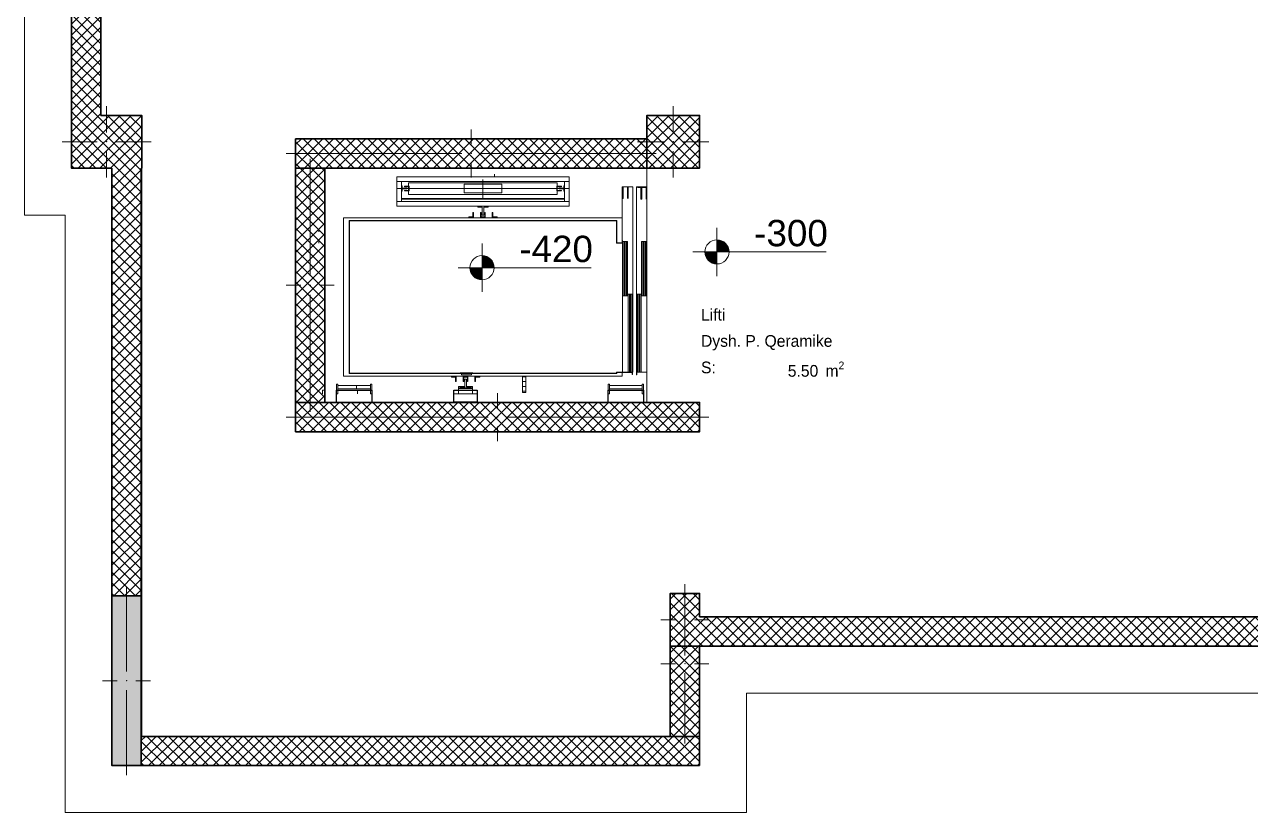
# Model space of a CAD drawing. Header units: millimetres. Extents: x -1659045 to -1497887, y -2983280 to -2858614.
# Drawn here: x -1592365 to -1581897, y -2928010 to -2921284 of the extents above; entities that cross this region are included whole.
import ezdxf
from ezdxf.enums import TextEntityAlignment as Align

# ---------------------------------------------------------------- set-up
doc = ezdxf.new("R2010")
doc.units = ezdxf.units.MM
doc.header["$MEASUREMENT"] = 0
for name, color, linetype, lineweight, true_color in [('0_Pen_No__61', 7, 'Continuous', 20, 0x6a6a6a), ('2D Drafting - General_Pen_No__161', 7, 'Continuous', 13, 0x6a6a6a), ('A - Kuotat_Pen_No__176', 7, 'Continuous', 15, 0x93a0c6), ('A - Zone_Pen_No__102', 7, 'Continuous', 13, 0xcccccc), ('Drawing & Figure_Pen_No__162', 7, 'Continuous', 25, 0xaaaaaa), ('Structural - Bearing_Pen_No__82', 7, 'Continuous', 20, 0xaaaaaa)]:
    doc.layers.add(name, color=color, linetype=linetype, lineweight=lineweight, true_color=true_color)
for name, color, linetype in [('A - Kuotat', 7, 'Continuous'), ('A - Muret', 7, 'Continuous'), ('A - Shtyllat', 7, 'Continuous'), ('A - Zone', 7, 'Continuous'), ('Structural - Bearing', 7, 'Continuous')]:
    doc.layers.add(name, color=color, linetype=linetype)
for name, color, linetype, lineweight in [('A - LIFTAT_Pen_No__101', 252, 'Continuous', 13), ('A - Muret_Pen_No__101', 252, 'Continuous', 13), ('A - Muret_Pen_No__22', 8, 'Continuous', 35), ('A - Shtyllat_Pen_No__101', 252, 'Continuous', 13), ('A - Shtyllat_Pen_No__22', 8, 'Continuous', 35), ('ARCHICAD Zone Stamps_Pen_No__101', 252, 'Continuous', 13)]:
    doc.layers.add(name, color=color, linetype=linetype, lineweight=lineweight)
doc.styles.add('GENERATED_STYLE_1', font='arial.ttf')
doc.styles.add('GENERATED_STYLE_2', font='GOTHIC.TTF')
pattern_1 = [(45, (-3432101.99, -2046631.03), (-45.961939, 45.961939), []), (135, (-3432101.99, -2046631.03), (45.961939, 45.961939), [])]

# ---------------------------------------------------------------- blocks, each defined once
blk = doc.blocks.new('Lifti_Dysh. P. Qeramike_4', base_point=(-1584958, -2924430))
at = {"layer": 'ARCHICAD Zone Stamps_Pen_No__101', "color": 252, "lineweight": 13, "insert": (-1585848, -2924161), "char_height": 100, "attachment_point": 1, "style": 'GENERATED_STYLE_2'}
blk.add_mtext('\\A1;{\\pql;\\pt0,5050;\\fCentury Gothic|b0|i0|c0|p34;5.50\\fCentury Gothic|b0|i0|c0|p34;\\A1{\\H.66x;\\S^  ;}\\fCentury Gothic|b0|i0|c0|p34; m\\fCentury Gothic|b0|i0|c0|p34;\\A1{\\H.66x;\\S2^  ;}}', dxfattribs=at)
at = {"layer": 'ARCHICAD Zone Stamps_Pen_No__101', "color": 252, "lineweight": 13, "style": 'GENERATED_STYLE_2'}
for tag, p in [('DUMMY_849', (-1585353, -2923675)), ('ROOM_NAME', (-1586589, -2923711)), ('DUMMY_850', (-1585353, -2923899)), ('ROOM_NUMBER', (-1586589, -2923935)), ('measuredAreaCode', (-1586589, -2924161))]:
    blk.add_attdef(tag, text='', height=100, dxfattribs=at).set_placement(p, align=Align.TOP_LEFT)
blk = doc.blocks.new('Slab_1', base_point=(-1591965, -2922510))
at = {"layer": 'Structural - Bearing_Pen_No__82', "color": 253, "linetype": 'Continuous', "lineweight": 20, "true_color": 0xaaaaaa, "flags": 128}
blk.add_lwpolyline([(-1591965, -2922510), (-1591619, -2922510), (-1591619, -2924710), (-1591619, -2927610), (-1586601, -2927610), (-1586601, -2926590), (-1572551, -2926590), (-1572551, -2927610), (-1572301, -2927610), (-1572301, -2896660), (-1572301, -2893681), (-1572301, -2890731), (-1579502, -2890731), (-1579502, -2891481), (-1581452, -2891481), (-1581452, -2893431), (-1591965, -2893431)], close=True, dxfattribs=at)
blk = doc.blocks.new('Slab_2', base_point=(-1592365, -2893031))
at = {"layer": 'Structural - Bearing_Pen_No__82', "color": 253, "linetype": 'Continuous', "lineweight": 20, "true_color": 0xaaaaaa, "flags": 128}
blk.add_lwpolyline([(-1592365, -2893031), (-1592365, -2922260), (-1592365, -2922910), (-1592019, -2922910), (-1592019, -2928010), (-1586201, -2928010), (-1586201, -2926990), (-1572951, -2926990), (-1572951, -2928010), (-1572201, -2928010), (-1572201, -2896660), (-1572201, -2893681), (-1572201, -2890331), (-1579902, -2890331), (-1579902, -2891081), (-1581852, -2891081), (-1581852, -2893031)], close=True, dxfattribs=at)
blk = doc.blocks.new('Wall_8', base_point=(-1578901, -2926590))
at = {"layer": 'A - Muret_Pen_No__101', "linetype": 'Continuous', "lineweight": 13}
h = blk.add_hatch(dxfattribs=at)
h.set_pattern_fill('Concrete_Block', color=252, style=0, pattern_type=2)
h.set_pattern_definition(pattern_1)
h.paths.add_polyline_path([(-1578901, -2926340), (-1586601, -2926340), (-1586601, -2926590), (-1578901, -2926590)])
at = {"layer": 'A - Muret_Pen_No__22', "color": 8, "linetype": 'Continuous', "lineweight": 35, "flags": 128}
for points in [[(-1578901, -2926340), (-1586601, -2926340)], [(-1586601, -2926590), (-1578901, -2926590)]]:
    blk.add_lwpolyline(points, dxfattribs=at)
blk = doc.blocks.new('Wall_9', base_point=(-1591965, -2922060))
at = {"layer": 'A - Muret_Pen_No__101', "linetype": 'Continuous', "lineweight": 13}
h = blk.add_hatch(dxfattribs=at)
h.set_pattern_fill('Concrete_Block', color=252, style=0, pattern_type=2)
h.set_pattern_definition(pattern_1)
h.paths.add_polyline_path([(-1591715, -2922060), (-1591715, -2916556), (-1591965, -2916556), (-1591965, -2922060)])
at = {"layer": 'A - Muret_Pen_No__22', "color": 8, "linetype": 'Continuous', "lineweight": 35, "flags": 128}
for points in [[(-1591965, -2916556), (-1591965, -2922060)], [(-1591715, -2922060), (-1591715, -2916556)]]:
    blk.add_lwpolyline(points, dxfattribs=at)
blk = doc.blocks.new('Wall_15', base_point=(-1591619, -2926160))
at = {"layer": 'A - Muret_Pen_No__101', "linetype": 'Continuous', "lineweight": 13}
h = blk.add_hatch(dxfattribs=at)
h.set_pattern_fill('Concrete_Block', color=252, style=0, pattern_type=2)
h.set_pattern_definition(pattern_1)
h.paths.add_polyline_path([(-1591369, -2926160), (-1591369, -2922510), (-1591619, -2922510), (-1591619, -2926160)])
at = {"layer": 'A - Muret_Pen_No__22', "color": 8, "linetype": 'Continuous', "lineweight": 35, "flags": 128}
for points in [[(-1591619, -2922510), (-1591619, -2926160)], [(-1591369, -2926160), (-1591369, -2922510)], [(-1591619, -2926160), (-1591369, -2926160)]]:
    blk.add_lwpolyline(points, dxfattribs=at)
blk = doc.blocks.new('Wall_21', base_point=(-1591369, -2927610))
at = {"layer": 'A - Muret_Pen_No__101', "linetype": 'Continuous', "lineweight": 13}
h = blk.add_hatch(dxfattribs=at)
h.set_pattern_fill('Concrete_Block', color=252, style=0, pattern_type=2)
h.set_pattern_definition(pattern_1)
h.paths.add_polyline_path([(-1591369, -2927610), (-1586601, -2927610), (-1586601, -2927360), (-1591369, -2927360)])
at = {"layer": 'A - Muret_Pen_No__22', "color": 8, "linetype": 'Continuous', "lineweight": 35, "flags": 128}
for points in [[(-1586601, -2927360), (-1591369, -2927360)], [(-1591369, -2927360), (-1591369, -2927610)], [(-1586601, -2927610), (-1586601, -2927360)], [(-1591369, -2927610), (-1586601, -2927610)]]:
    blk.add_lwpolyline(points, dxfattribs=at)
blk = doc.blocks.new('Wall_22', base_point=(-1586601, -2927360))
at = {"layer": 'A - Muret_Pen_No__101', "linetype": 'Continuous', "lineweight": 13}
h = blk.add_hatch(dxfattribs=at)
h.set_pattern_fill('Concrete_Block', color=252, style=0, pattern_type=2)
h.set_pattern_definition(pattern_1)
h.paths.add_polyline_path([(-1586601, -2927360), (-1586601, -2927340), (-1586851, -2927340), (-1586851, -2927360)])
at = {"layer": 'A - Muret_Pen_No__22', "color": 8, "linetype": 'Continuous', "lineweight": 35, "flags": 128}
for points in [[(-1586851, -2927340), (-1586851, -2927360)], [(-1586601, -2927360), (-1586601, -2927340)], [(-1586851, -2927360), (-1586601, -2927360)]]:
    blk.add_lwpolyline(points, dxfattribs=at)
blk = doc.blocks.new('Column_7', base_point=(-1586826, -2922285))
at = {"layer": 'A - Shtyllat_Pen_No__101', "linetype": 'Continuous', "lineweight": 13}
h = blk.add_hatch(dxfattribs=at)
h.set_pattern_fill('Concrete_Block', color=252, style=0, pattern_type=2)
h.set_pattern_definition(pattern_1)
h.paths.add_polyline_path([(-1587051, -2922510), (-1586601, -2922510), (-1586601, -2922060), (-1587051, -2922060)])
at = {"layer": 'A - Shtyllat_Pen_No__101', "color": 252, "linetype": 'Continuous', "lineweight": 13}
for p, q in [((-1586826, -2922205), (-1586826, -2921980)), ((-1586906, -2922285), (-1587131, -2922285)), ((-1586746, -2922285), (-1586521, -2922285)), ((-1586826, -2922365), (-1586826, -2922590))]:
    blk.add_line(p, q, dxfattribs=at)
blk.add_point((-1586826, -2922285), dxfattribs=at)
at = {"layer": 'A - Shtyllat_Pen_No__22', "color": 8, "linetype": 'Continuous', "lineweight": 35, "flags": 128}
blk.add_lwpolyline([(-1587051, -2922510), (-1586601, -2922510), (-1586601, -2922060), (-1587051, -2922060)], close=True, dxfattribs=at)
blk = doc.blocks.new('Column_16', base_point=(-1589926, -2923510))
at = {"layer": 'A - Shtyllat_Pen_No__101', "linetype": 'Continuous', "lineweight": 13}
h = blk.add_hatch(dxfattribs=at)
h.set_pattern_fill('Concrete_Block', color=252, style=0, pattern_type=2)
h.set_pattern_definition(pattern_1)
h.paths.add_polyline_path([(-1590051, -2922510), (-1590051, -2924510), (-1589801, -2924510), (-1589801, -2922510)])
at = {"layer": 'A - Shtyllat_Pen_No__101', "color": 252, "linetype": 'Continuous', "lineweight": 13}
for p, q in [((-1589926, -2923430), (-1589926, -2922430)), ((-1590006, -2923510), (-1590131, -2923510)), ((-1589846, -2923510), (-1589721, -2923510)), ((-1589926, -2923590), (-1589926, -2924590))]:
    blk.add_line(p, q, dxfattribs=at)
blk.add_point((-1589926, -2923510), dxfattribs=at)
at = {"layer": 'A - Shtyllat_Pen_No__22', "color": 8, "linetype": 'Continuous', "lineweight": 35, "flags": 128}
blk.add_lwpolyline([(-1590051, -2922510), (-1590051, -2924510), (-1589801, -2924510), (-1589801, -2922510)], close=True, dxfattribs=at)
blk = doc.blocks.new('Column_18', base_point=(-1588551, -2922385))
at = {"layer": 'A - Shtyllat_Pen_No__101', "linetype": 'Continuous', "lineweight": 13}
h = blk.add_hatch(dxfattribs=at)
h.set_pattern_fill('Concrete_Block', color=252, style=0, pattern_type=2)
h.set_pattern_definition(pattern_1)
h.paths.add_polyline_path([(-1590051, -2922510), (-1587051, -2922510), (-1587051, -2922260), (-1590051, -2922260)])
at = {"layer": 'A - Shtyllat_Pen_No__101', "color": 252, "linetype": 'Continuous', "lineweight": 13}
for p, q in [((-1588551, -2922305), (-1588551, -2922180)), ((-1588631, -2922385), (-1590131, -2922385)), ((-1588471, -2922385), (-1586971, -2922385)), ((-1588551, -2922465), (-1588551, -2922590))]:
    blk.add_line(p, q, dxfattribs=at)
blk.add_point((-1588551, -2922385), dxfattribs=at)
at = {"layer": 'A - Shtyllat_Pen_No__22', "color": 8, "linetype": 'Continuous', "lineweight": 35, "flags": 128}
blk.add_lwpolyline([(-1590051, -2922510), (-1587051, -2922510), (-1587051, -2922260), (-1590051, -2922260)], close=True, dxfattribs=at)
blk = doc.blocks.new('Column_19', base_point=(-1588326, -2924635))
at = {"layer": 'A - Shtyllat_Pen_No__101', "linetype": 'Continuous', "lineweight": 13}
h = blk.add_hatch(dxfattribs=at)
h.set_pattern_fill('Concrete_Block', color=252, style=0, pattern_type=2)
h.set_pattern_definition(pattern_1)
h.paths.add_polyline_path([(-1590051, -2924760), (-1586601, -2924760), (-1586601, -2924510), (-1590051, -2924510)])
at = {"layer": 'A - Shtyllat_Pen_No__101', "color": 252, "linetype": 'Continuous', "lineweight": 13}
for p, q in [((-1588326, -2924555), (-1588326, -2924430)), ((-1588406, -2924635), (-1590131, -2924635)), ((-1588326, -2924715), (-1588326, -2924840)), ((-1588246, -2924635), (-1586521, -2924635))]:
    blk.add_line(p, q, dxfattribs=at)
blk.add_point((-1588326, -2924635), dxfattribs=at)
at = {"layer": 'A - Shtyllat_Pen_No__22', "color": 8, "linetype": 'Continuous', "lineweight": 35, "flags": 128}
blk.add_lwpolyline([(-1590051, -2924760), (-1586601, -2924760), (-1586601, -2924510), (-1590051, -2924510)], close=True, dxfattribs=at)
blk = doc.blocks.new('Column_27', base_point=(-1591665, -2922285))
at = {"layer": 'A - Shtyllat_Pen_No__101', "linetype": 'Continuous', "lineweight": 13}
h = blk.add_hatch(dxfattribs=at)
h.set_pattern_fill('Concrete_Block', color=252, style=0, pattern_type=2)
h.set_pattern_definition(pattern_1)
h.paths.add_polyline_path([(-1591965, -2922060), (-1591965, -2922510), (-1591619, -2922510), (-1591369, -2922510), (-1591365, -2922510), (-1591365, -2922060), (-1591715, -2922060)])
at = {"layer": 'A - Shtyllat_Pen_No__101', "color": 252, "linetype": 'Continuous', "lineweight": 13}
for p, q in [((-1591665, -2922205), (-1591665, -2921980)), ((-1591745, -2922285), (-1592045, -2922285)), ((-1591585, -2922285), (-1591285, -2922285)), ((-1591665, -2922365), (-1591665, -2922590))]:
    blk.add_line(p, q, dxfattribs=at)
blk.add_point((-1591665, -2922285), dxfattribs=at)
at = {"layer": 'A - Shtyllat_Pen_No__22', "color": 8, "linetype": 'Continuous', "lineweight": 35, "flags": 128}
for points in [[(-1591965, -2922060), (-1591965, -2922510), (-1591619, -2922510)], [(-1591369, -2922510), (-1591365, -2922510), (-1591365, -2922060), (-1591715, -2922060)]]:
    blk.add_lwpolyline(points, dxfattribs=at)
blk = doc.blocks.new('Column_31', base_point=(-1591494, -2926885))
at = {"layer": 'A - Shtyllat_Pen_No__101', "linetype": 'Continuous', "lineweight": 0, "true_color": 0xa5a5a5}
blk.add_hatch(color=253, dxfattribs=at).paths.add_polyline_path([(-1591369, -2926160), (-1591619, -2926160), (-1591619, -2927610), (-1591369, -2927610), (-1591369, -2927360)])
at = {"layer": 'A - Shtyllat_Pen_No__101', "color": 252, "linetype": 'Continuous', "lineweight": 13}
for p, q in [((-1591494, -2926805), (-1591494, -2926080)), ((-1591574, -2926885), (-1591699, -2926885)), ((-1591414, -2926885), (-1591289, -2926885)), ((-1591494, -2926965), (-1591494, -2927690))]:
    blk.add_line(p, q, dxfattribs=at)
blk.add_point((-1591494, -2926885), dxfattribs=at)
at = {"layer": 'A - Shtyllat_Pen_No__22', "color": 8, "linetype": 'Continuous', "lineweight": 35, "flags": 128}
for points in [[(-1591619, -2926160), (-1591619, -2927610), (-1591369, -2927610)], [(-1591369, -2927360), (-1591369, -2926160)]]:
    blk.add_lwpolyline(points, dxfattribs=at)
blk = doc.blocks.new('Level Dimension_5', base_point=(-1586453, -2923225))
at = {"layer": 'A - Kuotat_Pen_No__176', "linetype": 'Continuous', "lineweight": 15, "true_color": 0x93a0c6}
for points in [[(-1586453, -2923225), (-1586350, -2923225), (-1586358, -2923186), (-1586380, -2923153), (-1586414, -2923130), (-1586453, -2923123)], [(-1586453, -2923225), (-1586556, -2923225), (-1586548, -2923265), (-1586525, -2923298), (-1586492, -2923320), (-1586453, -2923328)]]:
    blk.add_hatch(color=253, dxfattribs=at).paths.add_polyline_path(points)
at = {"layer": 'A - Kuotat_Pen_No__176', "color": 253, "linetype": 'Continuous', "lineweight": 15, "true_color": 0x93a0c6}
for p, q in [((-1586453, -2923431), (-1586453, -2923020)), ((-1586658, -2923225), (-1585520, -2923225))]:
    blk.add_line(p, q, dxfattribs=at)
blk.add_circle((-1586453, -2923225), 103, dxfattribs=at)
at = {"layer": 'A - Kuotat_Pen_No__176', "color": 253, "lineweight": 15, "true_color": 0x93a0c6, "insert": (-1586135, -2923180), "char_height": 225, "attachment_point": 7, "style": 'GENERATED_STYLE_1'}
blk.add_mtext('\\A1;{\\pql;\\fArial|b0|i0|c0|p34;-300}', dxfattribs=at)
blk = doc.blocks.new('Level Dimension_6', base_point=(-1588459, -2923360))
at = {"layer": 'A - Kuotat_Pen_No__176', "linetype": 'Continuous', "lineweight": 15, "true_color": 0x93a0c6}
for points in [[(-1588459, -2923360), (-1588356, -2923360), (-1588364, -2923320), (-1588386, -2923287), (-1588420, -2923265), (-1588459, -2923257)], [(-1588459, -2923360), (-1588562, -2923360), (-1588554, -2923399), (-1588532, -2923432), (-1588498, -2923455), (-1588459, -2923462)]]:
    blk.add_hatch(color=253, dxfattribs=at).paths.add_polyline_path(points)
at = {"layer": 'A - Kuotat_Pen_No__176', "color": 253, "linetype": 'Continuous', "lineweight": 15, "true_color": 0x93a0c6}
for p, q in [((-1588459, -2923565), (-1588459, -2923154)), ((-1588664, -2923360), (-1587526, -2923360))]:
    blk.add_line(p, q, dxfattribs=at)
blk.add_circle((-1588459, -2923360), 103, dxfattribs=at)
at = {"layer": 'A - Kuotat_Pen_No__176', "color": 253, "lineweight": 15, "true_color": 0x93a0c6, "insert": (-1588141, -2923315), "char_height": 225, "attachment_point": 7, "style": 'GENERATED_STYLE_1'}
blk.add_mtext('\\A1;{\\pql;\\fArial|b0|i0|c0|p34;-420}', dxfattribs=at)
blk = doc.blocks.new('Column_33', base_point=(-1586726, -2926365))
at = {"layer": 'A - Shtyllat_Pen_No__101', "linetype": 'Continuous', "lineweight": 13}
h = blk.add_hatch(dxfattribs=at)
h.set_pattern_fill('Concrete_Block', color=252, style=0, pattern_type=2)
h.set_pattern_definition(pattern_1)
h.paths.add_polyline_path([(-1586851, -2926590), (-1586601, -2926590), (-1586601, -2926340), (-1586601, -2926140), (-1586851, -2926140)])
at = {"layer": 'A - Shtyllat_Pen_No__101', "color": 252, "linetype": 'Continuous', "lineweight": 13}
for p, q in [((-1586726, -2926285), (-1586726, -2926060)), ((-1586806, -2926365), (-1586931, -2926365)), ((-1586646, -2926365), (-1586521, -2926365)), ((-1586726, -2926445), (-1586726, -2926670))]:
    blk.add_line(p, q, dxfattribs=at)
blk.add_point((-1586726, -2926365), dxfattribs=at)
at = {"layer": 'A - Shtyllat_Pen_No__22', "color": 8, "linetype": 'Continuous', "lineweight": 35, "flags": 128}
blk.add_lwpolyline([(-1586601, -2926340), (-1586601, -2926140), (-1586851, -2926140), (-1586851, -2926590), (-1586601, -2926590)], dxfattribs=at)
blk = doc.blocks.new('Column_34', base_point=(-1586726, -2926740))
at = {"layer": 'A - Shtyllat_Pen_No__101', "linetype": 'Continuous', "lineweight": 13}
h = blk.add_hatch(dxfattribs=at)
h.set_pattern_fill('Concrete_Block', color=252, style=0, pattern_type=2)
h.set_pattern_definition(pattern_1)
h.paths.add_polyline_path([(-1586601, -2926140), (-1586851, -2926140), (-1586851, -2927340), (-1586601, -2927340), (-1586601, -2926590), (-1586601, -2926340)])
at = {"layer": 'A - Shtyllat_Pen_No__101', "color": 252, "linetype": 'Continuous', "lineweight": 13}
for p, q in [((-1586726, -2926660), (-1586726, -2926060)), ((-1586806, -2926740), (-1586931, -2926740)), ((-1586726, -2926820), (-1586726, -2927420)), ((-1586646, -2926740), (-1586521, -2926740))]:
    blk.add_line(p, q, dxfattribs=at)
blk.add_point((-1586726, -2926740), dxfattribs=at)
at = {"layer": 'A - Shtyllat_Pen_No__22', "color": 8, "linetype": 'Continuous', "lineweight": 35, "flags": 128}
for points in [[(-1586601, -2926340), (-1586601, -2926140), (-1586851, -2926140), (-1586851, -2927340)], [(-1586601, -2927340), (-1586601, -2926590)]]:
    blk.add_lwpolyline(points, dxfattribs=at)

msp = doc.modelspace()

# ---------------------------------------------------------------- linework, layer by layer
at = {"layer": '0_Pen_No__61', "color": 251, "linetype": 'Continuous', "lineweight": 20, "true_color": 0x6a6a6a}
msp.add_line((-1590051, -2922260), (-1587051, -2922260), dxfattribs=at)
at = {"layer": '2D Drafting - General_Pen_No__161', "color": 251, "linetype": 'Continuous', "lineweight": 13, "true_color": 0x6a6a6a}
for p, q in [((-1590051, -2922510), (-1590051, -2924510)), ((-1587051, -2922510), (-1587051, -2924510))]:
    msp.add_line(p, q, dxfattribs=at)
at = {"layer": 'A - LIFTAT_Pen_No__101', "color": 252, "linetype": 'Continuous', "lineweight": 13}
for points in [[(-1589187, -2922584), (-1589187, -2922624)], [(-1587716, -2922584), (-1589187, -2922584)], [(-1589187, -2922624), (-1587716, -2922624)], [(-1589187, -2922624), (-1589187, -2922795)], [(-1589147, -2922795), (-1589147, -2922624)], [(-1589147, -2922624), (-1589147, -2922662)], [(-1587816, -2922634), (-1589087, -2922634)], [(-1589087, -2922634), (-1589087, -2922664)], [(-1588551, -2922584), (-1588551, -2922561)], [(-1588551, -2922562), (-1588551, -2922584)], [(-1588551, -2922584), (-1588351, -2922584)], [(-1588451, -2922607), (-1588451, -2922762)], [(-1588351, -2922561), (-1588351, -2922584)], [(-1588351, -2922584), (-1588351, -2922562)], [(-1587816, -2922664), (-1587816, -2922634)], [(-1587756, -2922624), (-1587756, -2922795)], [(-1587756, -2922662), (-1587756, -2922624)], [(-1587716, -2922624), (-1587716, -2922584)], [(-1587716, -2922795), (-1587716, -2922624)], [(-1587719, -2922685), (-1589184, -2922685)], [(-1589147, -2922662), (-1589147, -2922707)], [(-1589142, -2922662), (-1589147, -2922662)], [(-1589147, -2922707), (-1589147, -2922770)], [(-1589147, -2922707), (-1589142, -2922707)], [(-1589142, -2922682), (-1589142, -2922662)], [(-1589102, -2922682), (-1589142, -2922682)], [(-1589142, -2922687), (-1589102, -2922687)], [(-1589142, -2922707), (-1589142, -2922687)], [(-1589122, -2922664), (-1589122, -2922669)], [(-1589082, -2922664), (-1589122, -2922664)], [(-1589122, -2922669), (-1589087, -2922669)], [(-1589122, -2922700), (-1589122, -2922705)], [(-1589087, -2922700), (-1589122, -2922700)], [(-1589122, -2922705), (-1589082, -2922705)], [(-1589102, -2922687), (-1589102, -2922682)], [(-1589087, -2922669), (-1589087, -2922700)], [(-1589087, -2922705), (-1589087, -2922735)], [(-1589087, -2922735), (-1587816, -2922735)], [(-1589082, -2922705), (-1589082, -2922664)], [(-1588251, -2922685), (-1588651, -2922685)], [(-1588599, -2922647), (-1588611, -2922647)], [(-1588611, -2922647), (-1588611, -2922722)], [(-1588611, -2922722), (-1588599, -2922722)], [(-1588565, -2922647), (-1588599, -2922647)], [(-1588599, -2922722), (-1588565, -2922722)], [(-1588513, -2922647), (-1588565, -2922647)], [(-1588565, -2922722), (-1588513, -2922722)], [(-1588451, -2922647), (-1588513, -2922647)], [(-1588513, -2922722), (-1588451, -2922722)], [(-1588390, -2922647), (-1588451, -2922647)], [(-1588451, -2922722), (-1588390, -2922722)], [(-1588338, -2922647), (-1588390, -2922647)], [(-1588390, -2922722), (-1588338, -2922722)], [(-1588304, -2922647), (-1588338, -2922647)], [(-1588338, -2922722), (-1588304, -2922722)], [(-1588291, -2922647), (-1588304, -2922647)], [(-1588304, -2922722), (-1588291, -2922722)], [(-1588291, -2922722), (-1588291, -2922647)], [(-1587821, -2922664), (-1587821, -2922705)], [(-1587781, -2922664), (-1587821, -2922664)], [(-1587821, -2922705), (-1587781, -2922705)], [(-1587816, -2922700), (-1587816, -2922669)], [(-1587816, -2922669), (-1587781, -2922669)], [(-1587781, -2922700), (-1587816, -2922700)], [(-1587816, -2922735), (-1587816, -2922705)], [(-1587761, -2922682), (-1587801, -2922682)], [(-1587801, -2922682), (-1587801, -2922687)], [(-1587801, -2922687), (-1587761, -2922687)], [(-1587781, -2922669), (-1587781, -2922664)], [(-1587781, -2922705), (-1587781, -2922700)], [(-1587756, -2922662), (-1587761, -2922662)], [(-1587761, -2922662), (-1587761, -2922682)], [(-1587761, -2922687), (-1587761, -2922707)], [(-1587761, -2922707), (-1587756, -2922707)], [(-1587756, -2922707), (-1587756, -2922662)], [(-1587756, -2922770), (-1587756, -2922707)], [(-1587261, -2923128), (-1587261, -2922669)], [(-1587261, -2922669), (-1587171, -2922669)], [(-1587256, -2922680), (-1587256, -2922669)], [(-1587256, -2922669), (-1587245, -2922669)], [(-1587256, -2922696), (-1587256, -2922683)], [(-1587256, -2922711), (-1587256, -2922699)], [(-1587256, -2922726), (-1587256, -2922714)], [(-1587256, -2922741), (-1587256, -2922729)], [(-1587256, -2922756), (-1587256, -2922744)], [(-1587255, -2922670), (-1587255, -2922681)], [(-1587245, -2922670), (-1587255, -2922670)], [(-1587255, -2922684), (-1587255, -2922696)], [(-1587255, -2922699), (-1587255, -2922711)], [(-1587255, -2922714), (-1587255, -2922726)], [(-1587255, -2922729), (-1587255, -2922741)], [(-1587255, -2922744), (-1587255, -2922756)], [(-1587242, -2922669), (-1587230, -2922669)], [(-1587230, -2922670), (-1587242, -2922670)], [(-1587227, -2922669), (-1587216, -2922669)], [(-1587217, -2922670), (-1587227, -2922670)], [(-1587217, -2922681), (-1587217, -2922670)], [(-1587217, -2922696), (-1587217, -2922684)], [(-1587217, -2922711), (-1587217, -2922699)], [(-1587217, -2922726), (-1587217, -2922714)], [(-1587217, -2922741), (-1587217, -2922729)], [(-1587217, -2922756), (-1587217, -2922744)], [(-1587216, -2922669), (-1587216, -2922680)], [(-1587216, -2922683), (-1587216, -2922696)], [(-1587216, -2922699), (-1587216, -2922711)], [(-1587216, -2922714), (-1587216, -2922726)], [(-1587216, -2922729), (-1587216, -2922741)], [(-1587216, -2922744), (-1587216, -2922756)], [(-1587211, -2922680), (-1587211, -2922669)], [(-1587211, -2922669), (-1587200, -2922669)], [(-1587211, -2922696), (-1587211, -2922683)], [(-1587211, -2922711), (-1587211, -2922699)], [(-1587211, -2922726), (-1587211, -2922714)], [(-1587211, -2922741), (-1587211, -2922729)], [(-1587211, -2922756), (-1587211, -2922744)], [(-1587210, -2922670), (-1587210, -2922681)], [(-1587200, -2922670), (-1587210, -2922670)], [(-1587210, -2922684), (-1587210, -2922696)], [(-1587210, -2922699), (-1587210, -2922711)], [(-1587210, -2922714), (-1587210, -2922726)], [(-1587210, -2922729), (-1587210, -2922741)], [(-1587210, -2922744), (-1587210, -2922756)], [(-1587197, -2922669), (-1587185, -2922669)], [(-1587185, -2922670), (-1587197, -2922670)], [(-1587182, -2922669), (-1587171, -2922669)], [(-1587172, -2922670), (-1587182, -2922670)], [(-1587172, -2922681), (-1587172, -2922670)], [(-1587172, -2922696), (-1587172, -2922684)], [(-1587172, -2922711), (-1587172, -2922699)], [(-1587172, -2922726), (-1587172, -2922714)], [(-1587172, -2922741), (-1587172, -2922729)], [(-1587172, -2922756), (-1587172, -2922744)], [(-1587171, -2922669), (-1587171, -2923585)], [(-1587171, -2922669), (-1587171, -2922680)], [(-1587171, -2922683), (-1587171, -2922696)], [(-1587171, -2922699), (-1587171, -2922711)], [(-1587171, -2922714), (-1587171, -2922726)], [(-1587171, -2922729), (-1587171, -2922741)], [(-1587171, -2922744), (-1587171, -2922756)], [(-1587141, -2923585), (-1587141, -2922669)], [(-1587141, -2922669), (-1587051, -2922669)], [(-1587141, -2922686), (-1587141, -2922674)], [(-1587141, -2922674), (-1587130, -2922674)], [(-1587141, -2922701), (-1587141, -2922689)], [(-1587141, -2922716), (-1587141, -2922704)], [(-1587141, -2922731), (-1587141, -2922719)], [(-1587141, -2922746), (-1587141, -2922734)], [(-1587140, -2922675), (-1587140, -2922686)], [(-1587130, -2922675), (-1587140, -2922675)], [(-1587140, -2922689), (-1587140, -2922701)], [(-1587140, -2922704), (-1587140, -2922716)], [(-1587140, -2922719), (-1587140, -2922731)], [(-1587140, -2922734), (-1587140, -2922746)], [(-1587127, -2922674), (-1587115, -2922674)], [(-1587115, -2922675), (-1587127, -2922675)], [(-1587112, -2922674), (-1587101, -2922674)], [(-1587102, -2922675), (-1587112, -2922675)], [(-1587102, -2922686), (-1587102, -2922675)], [(-1587102, -2922701), (-1587102, -2922689)], [(-1587102, -2922716), (-1587102, -2922704)], [(-1587102, -2922731), (-1587102, -2922719)], [(-1587102, -2922746), (-1587102, -2922734)], [(-1587101, -2922674), (-1587101, -2922686)], [(-1587101, -2922689), (-1587101, -2922701)], [(-1587101, -2922704), (-1587101, -2922716)], [(-1587101, -2922719), (-1587101, -2922731)], [(-1587101, -2922734), (-1587101, -2922746)], [(-1587096, -2922686), (-1587096, -2922674)], [(-1587096, -2922674), (-1587085, -2922674)], [(-1587096, -2922701), (-1587096, -2922689)], [(-1587096, -2922716), (-1587096, -2922704)], [(-1587096, -2922731), (-1587096, -2922719)], [(-1587096, -2922746), (-1587096, -2922734)], [(-1587095, -2922675), (-1587095, -2922686)], [(-1587085, -2922675), (-1587095, -2922675)], [(-1587095, -2922689), (-1587095, -2922701)], [(-1587095, -2922704), (-1587095, -2922716)], [(-1587095, -2922719), (-1587095, -2922731)], [(-1587095, -2922734), (-1587095, -2922746)], [(-1587082, -2922674), (-1587070, -2922674)], [(-1587070, -2922675), (-1587082, -2922675)], [(-1587067, -2922674), (-1587056, -2922674)], [(-1587057, -2922675), (-1587067, -2922675)], [(-1587057, -2922686), (-1587057, -2922675)], [(-1587057, -2922701), (-1587057, -2922689)], [(-1587057, -2922716), (-1587057, -2922704)], [(-1587057, -2922731), (-1587057, -2922719)], [(-1587057, -2922746), (-1587057, -2922734)], [(-1587056, -2922674), (-1587056, -2922686)], [(-1587056, -2922689), (-1587056, -2922701)], [(-1587056, -2922704), (-1587056, -2922716)], [(-1587056, -2922719), (-1587056, -2922731)], [(-1587056, -2922734), (-1587056, -2922746)], [(-1587051, -2922669), (-1587051, -2924250)], [(-1589187, -2922795), (-1589187, -2922835)], [(-1587716, -2922795), (-1589187, -2922795)], [(-1589187, -2922835), (-1587716, -2922835)], [(-1589147, -2922770), (-1587756, -2922770)], [(-1587756, -2922770), (-1589147, -2922770)], [(-1589147, -2922770), (-1589147, -2922775)], [(-1589147, -2922775), (-1587756, -2922775)], [(-1588496, -2922835), (-1588496, -2922843)], [(-1588406, -2922835), (-1588496, -2922835)], [(-1588496, -2922843), (-1588459, -2922843)], [(-1588459, -2922843), (-1588459, -2922910)], [(-1588443, -2922910), (-1588443, -2922843)], [(-1588443, -2922843), (-1588406, -2922843)], [(-1588406, -2922843), (-1588406, -2922835)], [(-1587756, -2922775), (-1587756, -2922770)], [(-1587716, -2922835), (-1587716, -2922795)], [(-1587256, -2922770), (-1587256, -2922759)], [(-1587255, -2922770), (-1587256, -2922770)], [(-1587255, -2922759), (-1587255, -2922770)], [(-1587217, -2922770), (-1587217, -2922759)], [(-1587216, -2922770), (-1587217, -2922770)], [(-1587216, -2922759), (-1587216, -2922770)], [(-1587211, -2922770), (-1587211, -2922759)], [(-1587210, -2922770), (-1587211, -2922770)], [(-1587210, -2922759), (-1587210, -2922770)], [(-1587172, -2922770), (-1587172, -2922759)], [(-1587171, -2922770), (-1587172, -2922770)], [(-1587171, -2922759), (-1587171, -2922770)], [(-1587141, -2922761), (-1587141, -2922749)], [(-1587141, -2922775), (-1587141, -2922764)], [(-1587140, -2922775), (-1587141, -2922775)], [(-1587140, -2922749), (-1587140, -2922761)], [(-1587140, -2922764), (-1587140, -2922775)], [(-1587102, -2922761), (-1587102, -2922749)], [(-1587102, -2922775), (-1587102, -2922764)], [(-1587101, -2922775), (-1587102, -2922775)], [(-1587101, -2922749), (-1587101, -2922761)], [(-1587101, -2922764), (-1587101, -2922775)], [(-1587096, -2922761), (-1587096, -2922749)], [(-1587096, -2922775), (-1587096, -2922764)], [(-1587095, -2922775), (-1587096, -2922775)], [(-1587095, -2922749), (-1587095, -2922761)], [(-1587095, -2922764), (-1587095, -2922775)], [(-1587057, -2922761), (-1587057, -2922749)], [(-1587057, -2922775), (-1587057, -2922764)], [(-1587056, -2922775), (-1587057, -2922775)], [(-1587056, -2922749), (-1587056, -2922761)], [(-1587056, -2922764), (-1587056, -2922775)], [(-1589643, -2922935), (-1589643, -2923150)], [(-1589643, -2922935), (-1587261, -2922935)], [(-1587368, -2922935), (-1589641, -2922935)], [(-1587393, -2922957), (-1589594, -2922957)], [(-1589594, -2922957), (-1589594, -2922960)], [(-1589509, -2922957), (-1587308, -2922957)], [(-1588536, -2922925), (-1588571, -2922925)], [(-1588571, -2922925), (-1588571, -2922930)], [(-1588571, -2922930), (-1588531, -2922930)], [(-1588531, -2922930), (-1588571, -2922930)], [(-1588571, -2922930), (-1588571, -2922935)], [(-1588531, -2922890), (-1588536, -2922890)], [(-1588536, -2922890), (-1588536, -2922925)], [(-1588531, -2922930), (-1588531, -2922890)], [(-1588531, -2922935), (-1588531, -2922930)], [(-1588471, -2922890), (-1588471, -2922930)], [(-1588466, -2922890), (-1588471, -2922890)], [(-1588471, -2922930), (-1588431, -2922930)], [(-1588466, -2922925), (-1588466, -2922890)], [(-1588436, -2922925), (-1588466, -2922925)], [(-1588459, -2922910), (-1588443, -2922910)], [(-1588436, -2922890), (-1588436, -2922925)], [(-1588431, -2922890), (-1588436, -2922890)], [(-1588431, -2922930), (-1588431, -2922890)], [(-1588366, -2922890), (-1588371, -2922890)], [(-1588371, -2922890), (-1588371, -2922930)], [(-1588371, -2922930), (-1588331, -2922930)], [(-1588331, -2922930), (-1588371, -2922930)], [(-1588371, -2922930), (-1588371, -2922935)], [(-1588366, -2922925), (-1588366, -2922890)], [(-1588331, -2922925), (-1588366, -2922925)], [(-1588331, -2922930), (-1588331, -2922925)], [(-1588331, -2922935), (-1588331, -2922930)], [(-1587308, -2922957), (-1587308, -2922960)], [(-1587261, -2922935), (-1587261, -2923147)], [(-1589851, -2923055), (-1589851, -2923030)], [(-1589594, -2922960), (-1589591, -2922960)], [(-1589594, -2922960), (-1589594, -2923147)], [(-1589591, -2922960), (-1589594, -2922960)], [(-1589591, -2922960), (-1587396, -2922960)], [(-1589591, -2924250), (-1589591, -2922960)], [(-1587311, -2922960), (-1589506, -2922960)], [(-1587308, -2922960), (-1587311, -2922960)], [(-1587311, -2923150), (-1587311, -2922960)], [(-1587311, -2922960), (-1587308, -2922960)], [(-1587308, -2922960), (-1587308, -2923147)], [(-1587051, -2923055), (-1587051, -2923030)], [(-1589851, -2923150), (-1589851, -2923125)], [(-1589643, -2923150), (-1589643, -2924253)], [(-1589594, -2923146), (-1589594, -2924263)], [(-1587258, -2923150), (-1587311, -2923150)], [(-1587308, -2923147), (-1587261, -2923147)], [(-1587261, -2923147), (-1587261, -2923128)], [(-1587261, -2923128), (-1587258, -2923128)], [(-1587260, -2923150), (-1587260, -2924250)], [(-1587258, -2923128), (-1587258, -2923150)], [(-1587256, -2923600), (-1587256, -2923135)], [(-1587256, -2923135), (-1587216, -2923135)], [(-1587246, -2923135), (-1587246, -2923600)], [(-1587236, -2923135), (-1587236, -2923600)], [(-1587226, -2923135), (-1587226, -2923600)], [(-1587216, -2923135), (-1587216, -2923600)], [(-1587096, -2923600), (-1587096, -2923135)], [(-1587096, -2923135), (-1587056, -2923135)], [(-1587086, -2923135), (-1587086, -2923600)], [(-1587076, -2923135), (-1587076, -2923600)], [(-1587066, -2923135), (-1587066, -2923600)], [(-1587056, -2923135), (-1587056, -2923600)], [(-1587051, -2923150), (-1587051, -2923125)], [(-1587211, -2924250), (-1587211, -2923585)], [(-1587211, -2923585), (-1587171, -2923585)], [(-1587201, -2923585), (-1587201, -2924250)], [(-1587191, -2923585), (-1587191, -2924250)], [(-1587181, -2923585), (-1587181, -2924250)], [(-1587171, -2923585), (-1587171, -2924250)], [(-1587141, -2924250), (-1587141, -2923585)], [(-1587141, -2923585), (-1587101, -2923585)], [(-1587131, -2923585), (-1587131, -2924250)], [(-1587121, -2923585), (-1587121, -2924250)], [(-1587111, -2923585), (-1587111, -2924250)], [(-1587101, -2923585), (-1587101, -2924250)], [(-1587216, -2923600), (-1587256, -2923600)], [(-1587056, -2923600), (-1587096, -2923600)], [(-1589643, -2924253), (-1589643, -2924285)], [(-1589641, -2924285), (-1587368, -2924285)], [(-1589594, -2924263), (-1587393, -2924263)], [(-1589591, -2924260), (-1589591, -2924250)], [(-1587396, -2924260), (-1589591, -2924260)], [(-1587261, -2924285), (-1589534, -2924285)], [(-1587308, -2924263), (-1589509, -2924263)], [(-1589506, -2924260), (-1587311, -2924260)], [(-1588719, -2924285), (-1588719, -2924290)], [(-1588719, -2924290), (-1588719, -2924295)], [(-1588679, -2924290), (-1588719, -2924290)], [(-1588719, -2924290), (-1588679, -2924290)], [(-1588719, -2924295), (-1588684, -2924295)], [(-1588684, -2924295), (-1588684, -2924330)], [(-1588679, -2924290), (-1588679, -2924285)], [(-1588679, -2924330), (-1588679, -2924290)], [(-1588536, -2924257), (-1588646, -2924257)], [(-1588646, -2924257), (-1588646, -2924260)], [(-1588536, -2924260), (-1588646, -2924260)], [(-1588634, -2924263), (-1588634, -2924275)], [(-1588634, -2924275), (-1588549, -2924275)], [(-1588579, -2924290), (-1588619, -2924290)], [(-1588619, -2924290), (-1588619, -2924330)], [(-1588614, -2924295), (-1588584, -2924295)], [(-1588614, -2924330), (-1588614, -2924295)], [(-1588591, -2924310), (-1588607, -2924310)], [(-1588607, -2924310), (-1588607, -2924377)], [(-1588580, -2924256), (-1588602, -2924256)], [(-1588602, -2924256), (-1588602, -2924257)], [(-1588602, -2924257), (-1588580, -2924257)], [(-1588591, -2924377), (-1588591, -2924310)], [(-1588584, -2924295), (-1588584, -2924330)], [(-1588580, -2924257), (-1588580, -2924256)], [(-1588579, -2924330), (-1588579, -2924290)], [(-1588549, -2924275), (-1588549, -2924263)], [(-1588536, -2924260), (-1588536, -2924257)], [(-1588519, -2924285), (-1588519, -2924290)], [(-1588479, -2924290), (-1588519, -2924290)], [(-1588519, -2924290), (-1588519, -2924330)], [(-1588519, -2924290), (-1588479, -2924290)], [(-1588514, -2924295), (-1588479, -2924295)], [(-1588514, -2924330), (-1588514, -2924295)], [(-1588479, -2924290), (-1588479, -2924285)], [(-1588479, -2924295), (-1588479, -2924290)], [(-1588114, -2924285), (-1588114, -2924290)], [(-1588084, -2924290), (-1588114, -2924290)], [(-1588114, -2924290), (-1588114, -2924331)], [(-1588114, -2924290), (-1588084, -2924290)], [(-1588084, -2924290), (-1588084, -2924285)], [(-1588084, -2924331), (-1588084, -2924290)], [(-1587311, -2924250), (-1587173, -2924250)], [(-1587311, -2924260), (-1587311, -2924250)], [(-1587176, -2924253), (-1587308, -2924253)], [(-1587308, -2924253), (-1587308, -2924263)], [(-1587261, -2924253), (-1587261, -2924285)], [(-1587211, -2924250), (-1587260, -2924250)], [(-1587171, -2924250), (-1587211, -2924250)], [(-1587176, -2924271), (-1587176, -2924253)], [(-1587173, -2924271), (-1587176, -2924271)], [(-1587173, -2924250), (-1587173, -2924271)], [(-1587101, -2924250), (-1587141, -2924250)], [(-1587141, -2924275), (-1587141, -2924250)], [(-1587138, -2924275), (-1587141, -2924275)], [(-1587138, -2924250), (-1587138, -2924275)], [(-1587051, -2924250), (-1587101, -2924250)], [(-1589821, -2924405), (-1589811, -2924405)], [(-1589811, -2924405), (-1589821, -2924405)], [(-1589821, -2924405), (-1589821, -2924435)], [(-1589691, -2924355), (-1589701, -2924355)], [(-1589701, -2924355), (-1589701, -2924405)], [(-1589691, -2924405), (-1589691, -2924355)], [(-1589691, -2924365), (-1589691, -2924395)], [(-1589411, -2924365), (-1589691, -2924365)], [(-1589691, -2924395), (-1589411, -2924395)], [(-1589691, -2924435), (-1589691, -2924405)], [(-1589531, -2924395), (-1589531, -2924365)], [(-1589531, -2924405), (-1589521, -2924405)], [(-1589521, -2924405), (-1589531, -2924405)], [(-1589521, -2924435), (-1589521, -2924405)], [(-1589401, -2924355), (-1589411, -2924355)], [(-1589411, -2924355), (-1589411, -2924405)], [(-1589411, -2924405), (-1589411, -2924435)], [(-1589401, -2924405), (-1589401, -2924355)], [(-1588684, -2924330), (-1588679, -2924330)], [(-1588659, -2924375), (-1588659, -2924385)], [(-1588607, -2924375), (-1588659, -2924375)], [(-1588659, -2924385), (-1588659, -2924390)], [(-1588539, -2924385), (-1588659, -2924385)], [(-1588659, -2924390), (-1588659, -2924435)], [(-1588539, -2924390), (-1588659, -2924390)], [(-1588659, -2924390), (-1588539, -2924390)], [(-1588607, -2924377), (-1588644, -2924377)], [(-1588644, -2924377), (-1588644, -2924385)], [(-1588644, -2924385), (-1588554, -2924385)], [(-1588619, -2924330), (-1588614, -2924330)], [(-1588539, -2924375), (-1588591, -2924375)], [(-1588554, -2924377), (-1588591, -2924377)], [(-1588584, -2924330), (-1588579, -2924330)], [(-1588554, -2924385), (-1588554, -2924377)], [(-1588539, -2924385), (-1588539, -2924375)], [(-1588539, -2924390), (-1588539, -2924385)], [(-1588539, -2924435), (-1588539, -2924390)], [(-1588519, -2924330), (-1588514, -2924330)], [(-1588084, -2924331), (-1588114, -2924331)], [(-1588114, -2924331), (-1588114, -2924373)], [(-1588114, -2924331), (-1588084, -2924331)], [(-1588084, -2924373), (-1588114, -2924373)], [(-1588114, -2924373), (-1588114, -2924415)], [(-1588114, -2924373), (-1588084, -2924373)], [(-1588114, -2924415), (-1588084, -2924415)], [(-1588084, -2924415), (-1588114, -2924415)], [(-1588114, -2924415), (-1588114, -2924425)], [(-1588084, -2924373), (-1588084, -2924331)], [(-1588084, -2924415), (-1588084, -2924373)], [(-1588084, -2924425), (-1588084, -2924415)], [(-1587371, -2924355), (-1587381, -2924355)], [(-1587381, -2924355), (-1587381, -2924405)], [(-1587381, -2924405), (-1587371, -2924405)], [(-1587371, -2924405), (-1587381, -2924405)], [(-1587381, -2924405), (-1587381, -2924435)], [(-1587371, -2924405), (-1587371, -2924355)], [(-1587371, -2924365), (-1587371, -2924395)], [(-1587091, -2924365), (-1587371, -2924365)], [(-1587371, -2924395), (-1587091, -2924395)], [(-1587371, -2924435), (-1587371, -2924405)], [(-1587081, -2924355), (-1587091, -2924355)], [(-1587091, -2924355), (-1587091, -2924405)], [(-1587091, -2924395), (-1587091, -2924365)], [(-1587091, -2924405), (-1587081, -2924405)], [(-1587081, -2924405), (-1587091, -2924405)], [(-1587091, -2924405), (-1587091, -2924435)], [(-1587081, -2924405), (-1587081, -2924355)], [(-1587081, -2924435), (-1587081, -2924405)], [(-1589701, -2924435), (-1589691, -2924435)], [(-1589411, -2924435), (-1589401, -2924435)], [(-1588499, -2924435), (-1588699, -2924435)], [(-1588699, -2924435), (-1588699, -2924457)], [(-1588499, -2924457), (-1588499, -2924435)], [(-1588114, -2924425), (-1588084, -2924425)], [(-1587381, -2924435), (-1587371, -2924435)], [(-1587091, -2924435), (-1587081, -2924435)]]:
    msp.add_lwpolyline(points, dxfattribs=at)
at = {"layer": 'A - Zone_Pen_No__102', "color": 254, "linetype": 'Continuous', "lineweight": 13, "true_color": 0xcccccc, "flags": 128}
msp.add_lwpolyline([(-1591715, -2908781), (-1591715, -2915831), (-1591715, -2916281), (-1591715, -2922060), (-1591365, -2922060), (-1591365, -2927360), (-1589801, -2927360), (-1586851, -2927360), (-1586851, -2926140), (-1586601, -2926140), (-1586601, -2926340), (-1578901, -2926340), (-1578901, -2926140), (-1578451, -2926140), (-1578451, -2926340), (-1572551, -2926340), (-1572551, -2922510), (-1572551, -2922060), (-1572551, -2913481), (-1572536, -2913481), (-1572552, -2908781)], dxfattribs=at)
msp.add_lwpolyline([(-1589801, -2922510), (-1589801, -2924510), (-1587051, -2924510), (-1587051, -2922510)], close=True, dxfattribs=at)
at = {"layer": 'Drawing & Figure_Pen_No__162', "color": 253, "linetype": 'Continuous', "lineweight": 25, "true_color": 0xaaaaaa}
for points in [[(-1589401, -2924405), (-1589401, -2924509), (-1589701, -2924509), (-1589701, -2924405)], [(-1588499, -2924405), (-1588499, -2924507), (-1588699, -2924507), (-1588699, -2924405)], [(-1587081, -2924405), (-1587081, -2924510), (-1587381, -2924510), (-1587381, -2924405)]]:
    msp.add_lwpolyline(points, close=True, dxfattribs=at)

# ---------------------------------------------------------------- block references
at = {"layer": 'A - Kuotat', "color": 253, "lineweight": 15, "true_color": 0x93a0c6}
for name, p in [('Level Dimension_5', (-1586453, -2923225)), ('Level Dimension_6', (-1588459, -2923360))]:
    msp.add_blockref(name, p, dxfattribs=at)
at = {"layer": 'A - Muret', "color": 8, "lineweight": 35}
for name, p in [('Wall_9', (-1591965, -2922060)), ('Wall_15', (-1591619, -2926160)), ('Wall_8', (-1578901, -2926590)), ('Wall_22', (-1586601, -2927360)), ('Wall_21', (-1591369, -2927610))]:
    msp.add_blockref(name, p, dxfattribs=at)
at = {"layer": 'A - Shtyllat', "color": 8, "lineweight": 35}
for name, p in [('Column_27', (-1591665, -2922285)), ('Column_7', (-1586826, -2922285)), ('Column_18', (-1588551, -2922385)), ('Column_16', (-1589926, -2923510)), ('Column_19', (-1588326, -2924635)), ('Column_31', (-1591494, -2926885)), ('Column_33', (-1586726, -2926365)), ('Column_34', (-1586726, -2926740))]:
    msp.add_blockref(name, p, dxfattribs=at)
at = {"layer": 'A - Zone', "color": 252, "linetype": 'Continuous', "lineweight": 13}
msp.add_blockref('Lifti_Dysh. P. Qeramike_4', (-1584958, -2924430), dxfattribs=at).add_auto_attribs({'ROOM_NAME': 'Lifti', 'ROOM_NUMBER': 'Dysh. P. Qeramike', 'measuredAreaCode': 'S: '})
at = {"layer": 'Structural - Bearing', "color": 253, "linetype": 'Continuous', "lineweight": 20, "true_color": 0xaaaaaa}
for name, p in [('Slab_2', (-1592365, -2893031)), ('Slab_1', (-1591965, -2922510))]:
    msp.add_blockref(name, p, dxfattribs=at)

doc.saveas('drawing.dxf')
